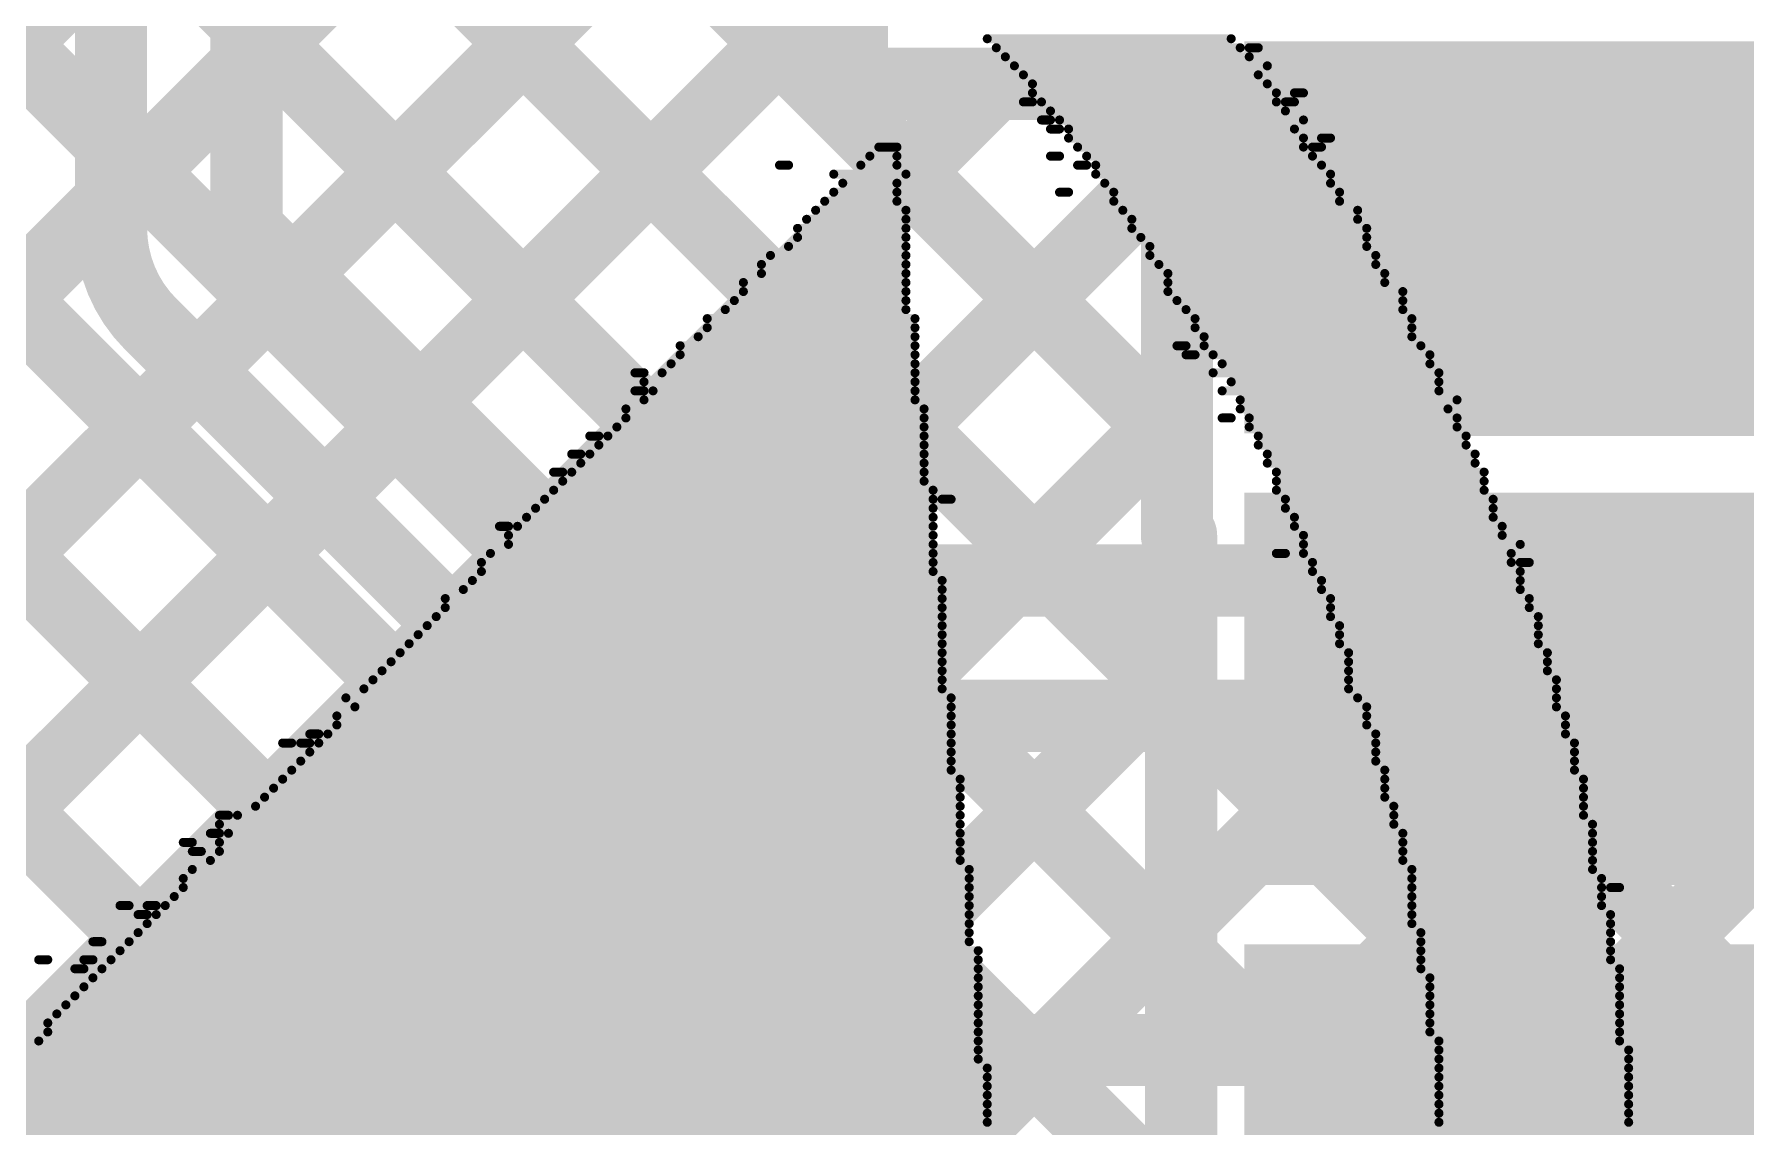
# Model space of a CAD drawing. Header units: millimetres. Extents: x -0.64 to 2.98, y -0.65 to 2.86.
# Drawn here: x 1.3805 to 1.57, y 2.0145 to 2.1355 of the extents above; entities that cross this region are included whole.
import ezdxf

# ---------------------------------------------------------------- set-up
doc = ezdxf.new("R2010")
doc.units = ezdxf.units.MM
doc.header["$MEASUREMENT"] = 0
for name, color, linetype in [('BottomLayer', 5, 'Continuous'), ('BottomOverlay', 54, 'Continuous'), ('Mechanical2', 216, 'Continuous'), ('TopLayer', 1, 'Continuous'), ('TopPaste', 8, 'Continuous'), ('TopSolder', 216, 'Continuous')]:
    doc.layers.add(name, color=color, linetype=linetype)

# ---------------------------------------------------------------- blocks, each defined once
blk = doc.blocks.new('ESP32_WROVER_E_N8R8_292')
at = {"layer": 'TopLayer'}
for points in [[(0.31496, 0.01772), (0.37402, 0.01772), (0.37402, -0.01772), (0.31496, -0.01772)], [(0.31496, -0.03228), (0.37402, -0.03228), (0.37402, -0.06772), (0.31496, -0.06772)], [(0.31496, -0.08228), (0.37402, -0.08228), (0.37402, -0.11772), (0.31496, -0.11772)]]:
    blk.add_hatch(color=1, dxfattribs=at).paths.add_polyline_path(points)
at = {"layer": 'TopPaste'}
for points in [[(0.31496, 0.01772), (0.37402, 0.01772), (0.37402, -0.01772), (0.31496, -0.01772)], [(0.31496, -0.03228), (0.37402, -0.03228), (0.37402, -0.06772), (0.31496, -0.06772)], [(0.31496, -0.08228), (0.37402, -0.08228), (0.37402, -0.11772), (0.31496, -0.11772)]]:
    blk.add_hatch(color=8, dxfattribs=at).paths.add_polyline_path(points)
at = {"layer": 'TopSolder'}
for points in [[(0.31096, 0.02172), (0.37802, 0.02172), (0.37802, -0.02172), (0.31096, -0.02172)], [(0.31096, -0.02828), (0.37802, -0.02828), (0.37802, -0.07172), (0.31096, -0.07172)], [(0.31096, -0.07828), (0.37802, -0.07828), (0.37802, -0.12172), (0.31096, -0.12172)]]:
    blk.add_hatch(color=216, dxfattribs=at).paths.add_polyline_path(points)

msp = doc.modelspace()

# ---------------------------------------------------------------- hatches: boundary and pattern name
at = {"layer": 'TopLayer'}
msp.add_hatch(color=1, dxfattribs=at).paths.add_polyline_path([(1.518, 2.091), (1.644, 2.091), (1.644, 2.131), (1.518, 2.131)])

# ---------------------------------------------------------------- linework, layer by layer
at = {"layer": 'BottomLayer'}
for points, const_width in [([(1.389, 2.114), (1.389, 2.467)], 0.008), ([(1.404, 2.114), (1.404, 2.467)], 0.008), ([(1.04362, 2.384), (1.40462, 2.023)], 0.008), ([(1.0719, 2.384), (1.4329, 2.023)], 0.008), ([(1.10018, 2.384), (1.46118, 2.023)], 0.008), ([(1.21596, 2.29651), (1.389, 2.12347)], 0.008), ([(1.558, 2.158), (1.69251, 2.02349)], 0.012), ([(1.28788, 2.04423), (1.389, 2.14535)], 0.008), ([(1.30202, 2.03009), (1.389, 2.11707)], 0.008), ([(1.404, 2.114), (1.443, 2.075)], 0.008), ([(1.3934, 2.10339), (1.43239, 2.0644)], 0.008), ([(1.32322, 2.023), (1.3985, 2.09828)], 0.008), ([(1.3515, 2.023), (1.41264, 2.08414)], 0.008), ([(1.443, 2.075), (1.5797, 2.075)], 0.008), ([(1.37979, 2.023), (1.42679, 2.07)], 0.008), ([(1.40807, 2.023), (1.44507, 2.06)], 0.008), ([(1.43636, 2.023), (1.47335, 2.06)], 0.008), ([(1.443, 2.06), (1.57348, 2.06)], 0.008), ([(1.45247, 2.06), (1.48947, 2.023)], 0.008), ([(1.46464, 2.023), (1.50164, 2.06)], 0.008), ([(1.48075, 2.06), (1.51775, 2.023)], 0.008), ([(1.49292, 2.023), (1.52992, 2.06)], 0.008), ([(1.50904, 2.06), (1.54604, 2.023)], 0.008), ([(1.52121, 2.023), (1.55821, 2.06)], 0.008), ([(1.53732, 2.06), (1.57432, 2.023)], 0.008), ([(1.56561, 2.06), (1.60182, 2.02378)], 0.008), ([(1.57348, 2.06), (1.61119, 2.02229)], 0.008), ([(1.54949, 2.023), (1.57999, 2.05349)], 0.008), ([(1.30911, 2.023), (1.59697, 2.023)], 0.008)]:
    msp.add_lwpolyline(points, dxfattribs=dict(at, const_width=const_width))
at = {"layer": 'BottomLayer', "const_width": 0.004}
for points in [[(1.387, 2.12347, 1), (1.391, 2.12347, 1)], [(1.387, 2.11707, 1), (1.391, 2.11707, 1)], [(1.387, 2.114, 1), (1.391, 2.114, 1)], [(1.387, 2.114, 1), (1.391, 2.114, 1)], [(1.387, 2.114, 1), (1.391, 2.114, 1)], [(1.402, 2.114, 1), (1.406, 2.114, 1)], [(1.402, 2.114, 1), (1.406, 2.114, 1)], [(1.39139, 2.1034, 1), (1.39539, 2.1034, 1)], [(1.39139, 2.10339, 1), (1.39539, 2.10339, 1)], [(1.3914, 2.10339, 1), (1.3954, 2.10339, 1)], [(1.3965, 2.09828, 1), (1.4005, 2.09828, 1)], [(1.41064, 2.08414, 1), (1.41464, 2.08414, 1)], [(1.441, 2.075, 1), (1.445, 2.075, 1)], [(1.441, 2.075, 1), (1.445, 2.075, 1)], [(1.42479, 2.07, 1), (1.42879, 2.07, 1)], [(1.43039, 2.0644, 1), (1.43439, 2.0644, 1)], [(1.43039, 2.06439, 1), (1.43439, 2.06439, 1)], [(1.4304, 2.06439, 1), (1.4344, 2.06439, 1)], [(1.441, 2.06, 1), (1.445, 2.06, 1)], [(1.441, 2.06, 1), (1.445, 2.06, 1)], [(1.441, 2.06, 1), (1.445, 2.06, 1)], [(1.44307, 2.06, 1), (1.44707, 2.06, 1)], [(1.45047, 2.06, 1), (1.45447, 2.06, 1)], [(1.47135, 2.06, 1), (1.47535, 2.06, 1)], [(1.47875, 2.06, 1), (1.48275, 2.06, 1)], [(1.49964, 2.06, 1), (1.50364, 2.06, 1)], [(1.50704, 2.06, 1), (1.51104, 2.06, 1)], [(1.52792, 2.06, 1), (1.53192, 2.06, 1)], [(1.53532, 2.06, 1), (1.53932, 2.06, 1)], [(1.55621, 2.06, 1), (1.56021, 2.06, 1)], [(1.56361, 2.06, 1), (1.56761, 2.06, 1)], [(1.57148, 2.06, 1), (1.57548, 2.06, 1)], [(1.57148, 2.06, 1), (1.57548, 2.06, 1)], [(1.37779, 2.023, 1), (1.38179, 2.023, 1)], [(1.40262, 2.023, 1), (1.40662, 2.023, 1)], [(1.40607, 2.023, 1), (1.41007, 2.023, 1)], [(1.4309, 2.023, 1), (1.4349, 2.023, 1)], [(1.43436, 2.023, 1), (1.43836, 2.023, 1)], [(1.45918, 2.023, 1), (1.46318, 2.023, 1)], [(1.46264, 2.023, 1), (1.46664, 2.023, 1)], [(1.48747, 2.023, 1), (1.49147, 2.023, 1)], [(1.49092, 2.023, 1), (1.49492, 2.023, 1)], [(1.51575, 2.023, 1), (1.51975, 2.023, 1)], [(1.51921, 2.023, 1), (1.52321, 2.023, 1)], [(1.54404, 2.023, 1), (1.54804, 2.023, 1)], [(1.54749, 2.023, 1), (1.55149, 2.023, 1)]]:
    msp.add_lwpolyline(points, format="xyb", close=True, dxfattribs=at)
at = {"layer": 'BottomLayer', "const_width": 0.008}
for points in [[(1.39339, 2.10339, -0.198912), (1.389, 2.114)], [(1.39339, 2.1034, -0.198764), (1.389, 2.114)], [(1.443, 2.06, -0.198912), (1.43239, 2.06439)], [(1.443, 2.06, -0.198764), (1.4324, 2.06439)]]:
    msp.add_lwpolyline(points, format="xyb", dxfattribs=at)
at = {"layer": 'BottomOverlay', "const_width": 0.001}
for points in [[(1.486, 2.135), (1.513, 2.135)], [(1.487, 2.134), (1.514, 2.134)], [(1.488, 2.133), (1.515, 2.133)], [(1.515, 2.134), (1.516, 2.134)], [(1.489, 2.132), (1.517, 2.132)], [(1.49, 2.131), (1.516, 2.131)], [(1.491, 2.13), (1.517, 2.13)], [(1.49, 2.128), (1.491, 2.128)], [(1.491, 2.129), (1.518, 2.129)], [(1.492, 2.128), (1.518, 2.128)], [(1.519, 2.128), (1.52, 2.128)], [(1.52, 2.129), (1.521, 2.129)], [(1.492, 2.126), (1.493, 2.126)], [(1.493, 2.127), (1.519, 2.127)], [(1.494, 2.126), (1.521, 2.126)], [(1.493, 2.125), (1.494, 2.125)], [(1.495, 2.125), (1.52, 2.125)], [(1.495, 2.124), (1.521, 2.124)], [(1.523, 2.124), (1.524, 2.124)], [(1.473, 2.122), (1.476, 2.122)], [(1.474, 2.123), (1.476, 2.123)], [(1.493, 2.122), (1.494, 2.122)], [(1.496, 2.123), (1.521, 2.123)], [(1.497, 2.122), (1.522, 2.122)], [(1.522, 2.123), (1.523, 2.123)], [(1.463, 2.121), (1.464, 2.121)], [(1.469, 2.12), (1.477, 2.12)], [(1.472, 2.121), (1.476, 2.121)], [(1.496, 2.121), (1.497, 2.121)], [(1.498, 2.121), (1.523, 2.121)], [(1.498, 2.12), (1.524, 2.12)], [(1.469, 2.118), (1.476, 2.118)], [(1.47, 2.119), (1.476, 2.119)], [(1.494, 2.118), (1.495, 2.118)], [(1.499, 2.119), (1.524, 2.119)], [(1.5, 2.118), (1.525, 2.118)], [(1.467, 2.116), (1.477, 2.116)], [(1.468, 2.117), (1.476, 2.117)], [(1.5, 2.117), (1.525, 2.117)], [(1.501, 2.116), (1.527, 2.116)], [(1.465, 2.114), (1.477, 2.114)], [(1.466, 2.115), (1.477, 2.115)], [(1.502, 2.115), (1.527, 2.115)], [(1.502, 2.114), (1.528, 2.114)], [(1.465, 2.113), (1.477, 2.113)], [(1.503, 2.113), (1.528, 2.113)], [(1.462, 2.111), (1.477, 2.111)], [(1.464, 2.112), (1.477, 2.112)], [(1.504, 2.112), (1.528, 2.112)], [(1.504, 2.111), (1.529, 2.111)], [(1.461, 2.11), (1.477, 2.11)], [(1.461, 2.109), (1.477, 2.109)], [(1.505, 2.11), (1.529, 2.11)], [(1.506, 2.109), (1.53, 2.109)], [(1.459, 2.108), (1.477, 2.108)], [(1.459, 2.107), (1.477, 2.107)], [(1.506, 2.108), (1.53, 2.108)], [(1.506, 2.107), (1.532, 2.107)], [(1.457, 2.105), (1.477, 2.105)], [(1.458, 2.106), (1.477, 2.106)], [(1.507, 2.106), (1.532, 2.106)], [(1.508, 2.105), (1.532, 2.105)], [(1.455, 2.104), (1.478, 2.104)], [(1.455, 2.103), (1.478, 2.103)], [(1.509, 2.104), (1.533, 2.104)], [(1.509, 2.103), (1.533, 2.103)], [(1.452, 2.101), (1.478, 2.101)], [(1.454, 2.102), (1.478, 2.102)], [(1.507, 2.101), (1.508, 2.101)], [(1.51, 2.102), (1.533, 2.102)], [(1.51, 2.101), (1.534, 2.101)], [(1.451, 2.099), (1.478, 2.099)], [(1.452, 2.1), (1.478, 2.1)], [(1.508, 2.1), (1.509, 2.1)], [(1.511, 2.1), (1.535, 2.1)], [(1.512, 2.099), (1.535, 2.099)], [(1.447, 2.098), (1.448, 2.098)], [(1.448, 2.097), (1.478, 2.097)], [(1.45, 2.098), (1.478, 2.098)], [(1.511, 2.098), (1.536, 2.098)], [(1.513, 2.097), (1.536, 2.097)], [(1.447, 2.096), (1.448, 2.096)], [(1.448, 2.095), (1.478, 2.095)], [(1.449, 2.096), (1.478, 2.096)], [(1.512, 2.096), (1.536, 2.096)], [(1.514, 2.095), (1.538, 2.095)], [(1.446, 2.094), (1.479, 2.094)], [(1.514, 2.094), (1.537, 2.094)], [(1.445, 2.092), (1.479, 2.092)], [(1.446, 2.093), (1.479, 2.093)], [(1.512, 2.093), (1.513, 2.093)], [(1.515, 2.093), (1.538, 2.093)], [(1.515, 2.092), (1.538, 2.092)], [(1.442, 2.091), (1.443, 2.091)], [(1.443, 2.09), (1.479, 2.09)], [(1.444, 2.091), (1.479, 2.091)], [(1.516, 2.091), (1.539, 2.091)], [(1.516, 2.09), (1.539, 2.09)], [(1.44, 2.089), (1.441, 2.089)], [(1.441, 2.088), (1.479, 2.088)], [(1.442, 2.089), (1.479, 2.089)], [(1.517, 2.089), (1.54, 2.089)], [(1.517, 2.088), (1.54, 2.088)], [(1.438, 2.087), (1.439, 2.087)], [(1.439, 2.086), (1.479, 2.086)], [(1.44, 2.087), (1.479, 2.087)], [(1.518, 2.087), (1.541, 2.087)], [(1.518, 2.086), (1.541, 2.086)], [(1.437, 2.084), (1.48, 2.084)], [(1.438, 2.085), (1.48, 2.085)], [(1.481, 2.084), (1.482, 2.084)], [(1.518, 2.085), (1.541, 2.085)], [(1.519, 2.084), (1.542, 2.084)], [(1.435, 2.082), (1.48, 2.082)], [(1.436, 2.083), (1.48, 2.083)], [(1.519, 2.083), (1.542, 2.083)], [(1.52, 2.082), (1.542, 2.082)], [(1.432, 2.081), (1.433, 2.081)], [(1.433, 2.08), (1.48, 2.08)], [(1.434, 2.081), (1.48, 2.081)], [(1.52, 2.081), (1.543, 2.081)], [(1.521, 2.08), (1.543, 2.08)], [(1.431, 2.078), (1.48, 2.078)], [(1.433, 2.079), (1.48, 2.079)], [(1.518, 2.078), (1.519, 2.078)], [(1.521, 2.079), (1.545, 2.079)], [(1.521, 2.078), (1.544, 2.078)], [(1.43, 2.077), (1.48, 2.077)], [(1.522, 2.077), (1.544, 2.077)], [(1.545, 2.077), (1.546, 2.077)], [(1.429, 2.075), (1.481, 2.075)], [(1.43, 2.076), (1.48, 2.076)], [(1.522, 2.076), (1.545, 2.076)], [(1.523, 2.075), (1.545, 2.075)], [(1.426, 2.073), (1.481, 2.073)], [(1.428, 2.074), (1.481, 2.074)], [(1.523, 2.074), (1.545, 2.074)], [(1.524, 2.073), (1.546, 2.073)], [(1.425, 2.071), (1.481, 2.071)], [(1.426, 2.072), (1.481, 2.072)], [(1.524, 2.072), (1.546, 2.072)], [(1.524, 2.071), (1.547, 2.071)], [(1.423, 2.069), (1.481, 2.069)], [(1.424, 2.07), (1.481, 2.07)], [(1.525, 2.07), (1.547, 2.07)], [(1.525, 2.069), (1.547, 2.069)], [(1.421, 2.067), (1.481, 2.067)], [(1.422, 2.068), (1.481, 2.068)], [(1.525, 2.068), (1.547, 2.068)], [(1.526, 2.067), (1.548, 2.067)], [(1.419, 2.065), (1.481, 2.065)], [(1.42, 2.066), (1.481, 2.066)], [(1.526, 2.066), (1.548, 2.066)], [(1.526, 2.065), (1.548, 2.065)], [(1.417, 2.063), (1.481, 2.063)], [(1.418, 2.064), (1.481, 2.064)], [(1.526, 2.064), (1.549, 2.064)], [(1.526, 2.063), (1.549, 2.063)], [(1.415, 2.062), (1.482, 2.062)], [(1.416, 2.061), (1.482, 2.061)], [(1.527, 2.062), (1.549, 2.062)], [(1.528, 2.061), (1.549, 2.061)], [(1.414, 2.06), (1.482, 2.06)], [(1.414, 2.059), (1.482, 2.059)], [(1.528, 2.06), (1.55, 2.06)], [(1.528, 2.059), (1.55, 2.059)], [(1.411, 2.058), (1.412, 2.058)], [(1.413, 2.058), (1.482, 2.058)], [(1.529, 2.058), (1.55, 2.058)], [(1.408, 2.057), (1.409, 2.057)], [(1.41, 2.057), (1.411, 2.057)], [(1.411, 2.056), (1.482, 2.056)], [(1.412, 2.057), (1.482, 2.057)], [(1.529, 2.057), (1.551, 2.057)], [(1.529, 2.056), (1.551, 2.056)], [(1.409, 2.054), (1.482, 2.054)], [(1.41, 2.055), (1.482, 2.055)], [(1.529, 2.055), (1.551, 2.055)], [(1.53, 2.054), (1.551, 2.054)], [(1.407, 2.052), (1.483, 2.052)], [(1.408, 2.053), (1.483, 2.053)], [(1.53, 2.053), (1.552, 2.053)], [(1.53, 2.052), (1.552, 2.052)], [(1.405, 2.05), (1.483, 2.05)], [(1.406, 2.051), (1.483, 2.051)], [(1.53, 2.051), (1.552, 2.051)], [(1.531, 2.05), (1.552, 2.05)], [(1.401, 2.049), (1.402, 2.049)], [(1.401, 2.048), (1.483, 2.048)], [(1.403, 2.049), (1.483, 2.049)], [(1.531, 2.049), (1.552, 2.049)], [(1.531, 2.048), (1.553, 2.048)], [(1.397, 2.046), (1.398, 2.046)], [(1.4, 2.047), (1.401, 2.047)], [(1.401, 2.046), (1.483, 2.046)], [(1.402, 2.047), (1.483, 2.047)], [(1.532, 2.047), (1.553, 2.047)], [(1.532, 2.046), (1.553, 2.046)], [(1.398, 2.045), (1.399, 2.045)], [(1.4, 2.044), (1.483, 2.044)], [(1.401, 2.045), (1.483, 2.045)], [(1.532, 2.045), (1.553, 2.045)], [(1.532, 2.044), (1.553, 2.044)], [(1.397, 2.042), (1.484, 2.042)], [(1.398, 2.043), (1.484, 2.043)], [(1.533, 2.043), (1.553, 2.043)], [(1.533, 2.042), (1.554, 2.042)], [(1.397, 2.041), (1.484, 2.041)], [(1.533, 2.041), (1.554, 2.041)], [(1.555, 2.041), (1.556, 2.041)], [(1.39, 2.039), (1.391, 2.039)], [(1.393, 2.039), (1.394, 2.039)], [(1.395, 2.039), (1.484, 2.039)], [(1.396, 2.04), (1.484, 2.04)], [(1.533, 2.04), (1.554, 2.04)], [(1.533, 2.039), (1.554, 2.039)], [(1.392, 2.038), (1.393, 2.038)], [(1.393, 2.037), (1.484, 2.037)], [(1.394, 2.038), (1.484, 2.038)], [(1.533, 2.038), (1.555, 2.038)], [(1.533, 2.037), (1.555, 2.037)], [(1.387, 2.035), (1.388, 2.035)], [(1.391, 2.035), (1.484, 2.035)], [(1.392, 2.036), (1.484, 2.036)], [(1.534, 2.036), (1.555, 2.036)], [(1.534, 2.035), (1.555, 2.035)], [(1.381, 2.033), (1.382, 2.033)], [(1.386, 2.033), (1.387, 2.033)], [(1.389, 2.033), (1.485, 2.033)], [(1.39, 2.034), (1.485, 2.034)], [(1.534, 2.034), (1.555, 2.034)], [(1.534, 2.033), (1.555, 2.033)], [(1.385, 2.032), (1.386, 2.032)], [(1.387, 2.031), (1.485, 2.031)], [(1.388, 2.032), (1.485, 2.032)], [(1.534, 2.032), (1.556, 2.032)], [(1.535, 2.031), (1.556, 2.031)], [(1.385, 2.029), (1.485, 2.029)], [(1.386, 2.03), (1.485, 2.03)], [(1.535, 2.03), (1.556, 2.03)], [(1.535, 2.029), (1.556, 2.029)], [(1.383, 2.027), (1.485, 2.027)], [(1.384, 2.028), (1.485, 2.028)], [(1.535, 2.028), (1.556, 2.028)], [(1.535, 2.027), (1.556, 2.027)], [(1.382, 2.026), (1.485, 2.026)], [(1.382, 2.025), (1.485, 2.025)], [(1.535, 2.026), (1.556, 2.026)], [(1.535, 2.025), (1.556, 2.025)], [(1.273, 2.023), (1.485, 2.023)], [(1.381, 2.024), (1.485, 2.024)], [(1.536, 2.024), (1.556, 2.024)], [(1.536, 2.023), (1.557, 2.023)], [(1.275, 2.022), (1.485, 2.022)], [(1.536, 2.022), (1.557, 2.022)], [(1.276, 2.021), (1.486, 2.021)], [(1.277, 2.02), (1.486, 2.02)], [(1.536, 2.021), (1.557, 2.021)], [(1.536, 2.02), (1.557, 2.02)], [(1.278, 2.019), (1.486, 2.019)], [(1.278, 2.018), (1.486, 2.018)], [(1.536, 2.019), (1.557, 2.019)], [(1.536, 2.018), (1.557, 2.018)], [(1.279, 2.017), (1.486, 2.017)], [(1.281, 2.016), (1.486, 2.016)], [(1.536, 2.017), (1.557, 2.017)], [(1.536, 2.016), (1.557, 2.016)], [(1.282, 2.015), (1.486, 2.015)], [(1.282, 2.014), (1.486, 2.014)], [(1.536, 2.015), (1.557, 2.015)], [(1.537, 2.014), (1.557, 2.014)]]:
    msp.add_lwpolyline(points, dxfattribs=at)
at = {"layer": 'BottomOverlay', "const_width": 0.0005}
for points in [[(1.48575, 2.135, 1), (1.48625, 2.135, 1)], [(1.51275, 2.135, 1), (1.51325, 2.135, 1)], [(1.48675, 2.134, 1), (1.48725, 2.134, 1)], [(1.48775, 2.133, 1), (1.48825, 2.133, 1)], [(1.51375, 2.134, 1), (1.51425, 2.134, 1)], [(1.51475, 2.134, 1), (1.51525, 2.134, 1)], [(1.51475, 2.133, 1), (1.51525, 2.133, 1)], [(1.51575, 2.134, 1), (1.51625, 2.134, 1)], [(1.48875, 2.132, 1), (1.48925, 2.132, 1)], [(1.48975, 2.131, 1), (1.49025, 2.131, 1)], [(1.51575, 2.131, 1), (1.51625, 2.131, 1)], [(1.51675, 2.132, 1), (1.51725, 2.132, 1)], [(1.49075, 2.13, 1), (1.49125, 2.13, 1)], [(1.51675, 2.13, 1), (1.51725, 2.13, 1)], [(1.48975, 2.128, 1), (1.49025, 2.128, 1)], [(1.49075, 2.129, 1), (1.49125, 2.129, 1)], [(1.49075, 2.128, 1), (1.49125, 2.128, 1)], [(1.49175, 2.128, 1), (1.49225, 2.128, 1)], [(1.51775, 2.129, 1), (1.51825, 2.129, 1)], [(1.51775, 2.128, 1), (1.51825, 2.128, 1)], [(1.51875, 2.128, 1), (1.51925, 2.128, 1)], [(1.51975, 2.129, 1), (1.52025, 2.129, 1)], [(1.51975, 2.128, 1), (1.52025, 2.128, 1)], [(1.52075, 2.129, 1), (1.52125, 2.129, 1)], [(1.49175, 2.126, 1), (1.49225, 2.126, 1)], [(1.49275, 2.127, 1), (1.49325, 2.127, 1)], [(1.49275, 2.126, 1), (1.49325, 2.126, 1)], [(1.49375, 2.126, 1), (1.49425, 2.126, 1)], [(1.51875, 2.127, 1), (1.51925, 2.127, 1)], [(1.52075, 2.126, 1), (1.52125, 2.126, 1)], [(1.49275, 2.125, 1), (1.49325, 2.125, 1)], [(1.49375, 2.125, 1), (1.49425, 2.125, 1)], [(1.49475, 2.125, 1), (1.49525, 2.125, 1)], [(1.49475, 2.124, 1), (1.49525, 2.124, 1)], [(1.51975, 2.125, 1), (1.52025, 2.125, 1)], [(1.52075, 2.124, 1), (1.52125, 2.124, 1)], [(1.52275, 2.124, 1), (1.52325, 2.124, 1)], [(1.52375, 2.124, 1), (1.52425, 2.124, 1)], [(1.47275, 2.122, 1), (1.47325, 2.122, 1)], [(1.47375, 2.123, 1), (1.47425, 2.123, 1)], [(1.47575, 2.123, 1), (1.47625, 2.123, 1)], [(1.47575, 2.122, 1), (1.47625, 2.122, 1)], [(1.49275, 2.122, 1), (1.49325, 2.122, 1)], [(1.49375, 2.122, 1), (1.49425, 2.122, 1)], [(1.49575, 2.123, 1), (1.49625, 2.123, 1)], [(1.49675, 2.122, 1), (1.49725, 2.122, 1)], [(1.52075, 2.123, 1), (1.52125, 2.123, 1)], [(1.52175, 2.123, 1), (1.52225, 2.123, 1)], [(1.52175, 2.122, 1), (1.52225, 2.122, 1)], [(1.52275, 2.123, 1), (1.52325, 2.123, 1)], [(1.46275, 2.121, 1), (1.46325, 2.121, 1)], [(1.46375, 2.121, 1), (1.46425, 2.121, 1)], [(1.46875, 2.12, 1), (1.46925, 2.12, 1)], [(1.47175, 2.121, 1), (1.47225, 2.121, 1)], [(1.47575, 2.121, 1), (1.47625, 2.121, 1)], [(1.47675, 2.12, 1), (1.47725, 2.12, 1)], [(1.49575, 2.121, 1), (1.49625, 2.121, 1)], [(1.49675, 2.121, 1), (1.49725, 2.121, 1)], [(1.49775, 2.121, 1), (1.49825, 2.121, 1)], [(1.49775, 2.12, 1), (1.49825, 2.12, 1)], [(1.52275, 2.121, 1), (1.52325, 2.121, 1)], [(1.52375, 2.12, 1), (1.52425, 2.12, 1)], [(1.46875, 2.118, 1), (1.46925, 2.118, 1)], [(1.46975, 2.119, 1), (1.47025, 2.119, 1)], [(1.47575, 2.119, 1), (1.47625, 2.119, 1)], [(1.47575, 2.118, 1), (1.47625, 2.118, 1)], [(1.49375, 2.118, 1), (1.49425, 2.118, 1)], [(1.49475, 2.118, 1), (1.49525, 2.118, 1)], [(1.49875, 2.119, 1), (1.49925, 2.119, 1)], [(1.49975, 2.118, 1), (1.50025, 2.118, 1)], [(1.52375, 2.119, 1), (1.52425, 2.119, 1)], [(1.52475, 2.118, 1), (1.52525, 2.118, 1)], [(1.46675, 2.116, 1), (1.46725, 2.116, 1)], [(1.46775, 2.117, 1), (1.46825, 2.117, 1)], [(1.47575, 2.117, 1), (1.47625, 2.117, 1)], [(1.47675, 2.116, 1), (1.47725, 2.116, 1)], [(1.49975, 2.117, 1), (1.50025, 2.117, 1)], [(1.50075, 2.116, 1), (1.50125, 2.116, 1)], [(1.52475, 2.117, 1), (1.52525, 2.117, 1)], [(1.52675, 2.116, 1), (1.52725, 2.116, 1)], [(1.46475, 2.114, 1), (1.46525, 2.114, 1)], [(1.46575, 2.115, 1), (1.46625, 2.115, 1)], [(1.47675, 2.115, 1), (1.47725, 2.115, 1)], [(1.47675, 2.114, 1), (1.47725, 2.114, 1)], [(1.50175, 2.115, 1), (1.50225, 2.115, 1)], [(1.50175, 2.114, 1), (1.50225, 2.114, 1)], [(1.52675, 2.115, 1), (1.52725, 2.115, 1)], [(1.52775, 2.114, 1), (1.52825, 2.114, 1)], [(1.46475, 2.113, 1), (1.46525, 2.113, 1)], [(1.47675, 2.113, 1), (1.47725, 2.113, 1)], [(1.50275, 2.113, 1), (1.50325, 2.113, 1)], [(1.52775, 2.113, 1), (1.52825, 2.113, 1)], [(1.46175, 2.111, 1), (1.46225, 2.111, 1)], [(1.46375, 2.112, 1), (1.46425, 2.112, 1)], [(1.47675, 2.112, 1), (1.47725, 2.112, 1)], [(1.47675, 2.111, 1), (1.47725, 2.111, 1)], [(1.50375, 2.112, 1), (1.50425, 2.112, 1)], [(1.50375, 2.111, 1), (1.50425, 2.111, 1)], [(1.52775, 2.112, 1), (1.52825, 2.112, 1)], [(1.52875, 2.111, 1), (1.52925, 2.111, 1)], [(1.46075, 2.11, 1), (1.46125, 2.11, 1)], [(1.46075, 2.109, 1), (1.46125, 2.109, 1)], [(1.47675, 2.11, 1), (1.47725, 2.11, 1)], [(1.47675, 2.109, 1), (1.47725, 2.109, 1)], [(1.50475, 2.11, 1), (1.50525, 2.11, 1)], [(1.50575, 2.109, 1), (1.50625, 2.109, 1)], [(1.52875, 2.11, 1), (1.52925, 2.11, 1)], [(1.52975, 2.109, 1), (1.53025, 2.109, 1)], [(1.45875, 2.108, 1), (1.45925, 2.108, 1)], [(1.45875, 2.107, 1), (1.45925, 2.107, 1)], [(1.47675, 2.108, 1), (1.47725, 2.108, 1)], [(1.47675, 2.107, 1), (1.47725, 2.107, 1)], [(1.50575, 2.108, 1), (1.50625, 2.108, 1)], [(1.50575, 2.107, 1), (1.50625, 2.107, 1)], [(1.52975, 2.108, 1), (1.53025, 2.108, 1)], [(1.53175, 2.107, 1), (1.53225, 2.107, 1)], [(1.45675, 2.105, 1), (1.45725, 2.105, 1)], [(1.45775, 2.106, 1), (1.45825, 2.106, 1)], [(1.47675, 2.106, 1), (1.47725, 2.106, 1)], [(1.47675, 2.105, 1), (1.47725, 2.105, 1)], [(1.50675, 2.106, 1), (1.50725, 2.106, 1)], [(1.50775, 2.105, 1), (1.50825, 2.105, 1)], [(1.53175, 2.106, 1), (1.53225, 2.106, 1)], [(1.53175, 2.105, 1), (1.53225, 2.105, 1)], [(1.45475, 2.104, 1), (1.45525, 2.104, 1)], [(1.45475, 2.103, 1), (1.45525, 2.103, 1)], [(1.47775, 2.104, 1), (1.47825, 2.104, 1)], [(1.47775, 2.103, 1), (1.47825, 2.103, 1)], [(1.50875, 2.104, 1), (1.50925, 2.104, 1)], [(1.50875, 2.103, 1), (1.50925, 2.103, 1)], [(1.53275, 2.104, 1), (1.53325, 2.104, 1)], [(1.53275, 2.103, 1), (1.53325, 2.103, 1)], [(1.45175, 2.101, 1), (1.45225, 2.101, 1)], [(1.45375, 2.102, 1), (1.45425, 2.102, 1)], [(1.47775, 2.102, 1), (1.47825, 2.102, 1)], [(1.47775, 2.101, 1), (1.47825, 2.101, 1)], [(1.50675, 2.101, 1), (1.50725, 2.101, 1)], [(1.50775, 2.101, 1), (1.50825, 2.101, 1)], [(1.50975, 2.102, 1), (1.51025, 2.102, 1)], [(1.50975, 2.101, 1), (1.51025, 2.101, 1)], [(1.53275, 2.102, 1), (1.53325, 2.102, 1)], [(1.53375, 2.101, 1), (1.53425, 2.101, 1)], [(1.45075, 2.099, 1), (1.45125, 2.099, 1)], [(1.45175, 2.1, 1), (1.45225, 2.1, 1)], [(1.47775, 2.1, 1), (1.47825, 2.1, 1)], [(1.47775, 2.099, 1), (1.47825, 2.099, 1)], [(1.50775, 2.1, 1), (1.50825, 2.1, 1)], [(1.50875, 2.1, 1), (1.50925, 2.1, 1)], [(1.51075, 2.1, 1), (1.51125, 2.1, 1)], [(1.51175, 2.099, 1), (1.51225, 2.099, 1)], [(1.53475, 2.1, 1), (1.53525, 2.1, 1)], [(1.53475, 2.099, 1), (1.53525, 2.099, 1)], [(1.44675, 2.098, 1), (1.44725, 2.098, 1)], [(1.44775, 2.098, 1), (1.44825, 2.098, 1)], [(1.44775, 2.097, 1), (1.44825, 2.097, 1)], [(1.44975, 2.098, 1), (1.45025, 2.098, 1)], [(1.47775, 2.098, 1), (1.47825, 2.098, 1)], [(1.47775, 2.097, 1), (1.47825, 2.097, 1)], [(1.51075, 2.098, 1), (1.51125, 2.098, 1)], [(1.51275, 2.097, 1), (1.51325, 2.097, 1)], [(1.53575, 2.098, 1), (1.53625, 2.098, 1)], [(1.53575, 2.097, 1), (1.53625, 2.097, 1)], [(1.44675, 2.096, 1), (1.44725, 2.096, 1)], [(1.44775, 2.096, 1), (1.44825, 2.096, 1)], [(1.44775, 2.095, 1), (1.44825, 2.095, 1)], [(1.44875, 2.096, 1), (1.44925, 2.096, 1)], [(1.47775, 2.096, 1), (1.47825, 2.096, 1)], [(1.47775, 2.095, 1), (1.47825, 2.095, 1)], [(1.51175, 2.096, 1), (1.51225, 2.096, 1)], [(1.51375, 2.095, 1), (1.51425, 2.095, 1)], [(1.53575, 2.096, 1), (1.53625, 2.096, 1)], [(1.53775, 2.095, 1), (1.53825, 2.095, 1)], [(1.44575, 2.094, 1), (1.44625, 2.094, 1)], [(1.47875, 2.094, 1), (1.47925, 2.094, 1)], [(1.51375, 2.094, 1), (1.51425, 2.094, 1)], [(1.53675, 2.094, 1), (1.53725, 2.094, 1)], [(1.44475, 2.092, 1), (1.44525, 2.092, 1)], [(1.44575, 2.093, 1), (1.44625, 2.093, 1)], [(1.47875, 2.093, 1), (1.47925, 2.093, 1)], [(1.47875, 2.092, 1), (1.47925, 2.092, 1)], [(1.51175, 2.093, 1), (1.51225, 2.093, 1)], [(1.51275, 2.093, 1), (1.51325, 2.093, 1)], [(1.51475, 2.093, 1), (1.51525, 2.093, 1)], [(1.51475, 2.092, 1), (1.51525, 2.092, 1)], [(1.53775, 2.093, 1), (1.53825, 2.093, 1)], [(1.53775, 2.092, 1), (1.53825, 2.092, 1)], [(1.44175, 2.091, 1), (1.44225, 2.091, 1)], [(1.44275, 2.091, 1), (1.44325, 2.091, 1)], [(1.44275, 2.09, 1), (1.44325, 2.09, 1)], [(1.44375, 2.091, 1), (1.44425, 2.091, 1)], [(1.47875, 2.091, 1), (1.47925, 2.091, 1)], [(1.47875, 2.09, 1), (1.47925, 2.09, 1)], [(1.51575, 2.091, 1), (1.51625, 2.091, 1)], [(1.51575, 2.09, 1), (1.51625, 2.09, 1)], [(1.53875, 2.091, 1), (1.53925, 2.091, 1)], [(1.53875, 2.09, 1), (1.53925, 2.09, 1)], [(1.43975, 2.089, 1), (1.44025, 2.089, 1)], [(1.44075, 2.089, 1), (1.44125, 2.089, 1)], [(1.44075, 2.088, 1), (1.44125, 2.088, 1)], [(1.44175, 2.089, 1), (1.44225, 2.089, 1)], [(1.47875, 2.089, 1), (1.47925, 2.089, 1)], [(1.47875, 2.088, 1), (1.47925, 2.088, 1)], [(1.51675, 2.089, 1), (1.51725, 2.089, 1)], [(1.51675, 2.088, 1), (1.51725, 2.088, 1)], [(1.53975, 2.089, 1), (1.54025, 2.089, 1)], [(1.53975, 2.088, 1), (1.54025, 2.088, 1)], [(1.43775, 2.087, 1), (1.43825, 2.087, 1)], [(1.43875, 2.087, 1), (1.43925, 2.087, 1)], [(1.43875, 2.086, 1), (1.43925, 2.086, 1)], [(1.43975, 2.087, 1), (1.44025, 2.087, 1)], [(1.47875, 2.087, 1), (1.47925, 2.087, 1)], [(1.47875, 2.086, 1), (1.47925, 2.086, 1)], [(1.51775, 2.087, 1), (1.51825, 2.087, 1)], [(1.51775, 2.086, 1), (1.51825, 2.086, 1)], [(1.54075, 2.087, 1), (1.54125, 2.087, 1)], [(1.54075, 2.086, 1), (1.54125, 2.086, 1)], [(1.43675, 2.084, 1), (1.43725, 2.084, 1)], [(1.43775, 2.085, 1), (1.43825, 2.085, 1)], [(1.47975, 2.085, 1), (1.48025, 2.085, 1)], [(1.47975, 2.084, 1), (1.48025, 2.084, 1)], [(1.48075, 2.084, 1), (1.48125, 2.084, 1)], [(1.48175, 2.084, 1), (1.48225, 2.084, 1)], [(1.51775, 2.085, 1), (1.51825, 2.085, 1)], [(1.51875, 2.084, 1), (1.51925, 2.084, 1)], [(1.54075, 2.085, 1), (1.54125, 2.085, 1)], [(1.54175, 2.084, 1), (1.54225, 2.084, 1)], [(1.43475, 2.082, 1), (1.43525, 2.082, 1)], [(1.43575, 2.083, 1), (1.43625, 2.083, 1)], [(1.47975, 2.083, 1), (1.48025, 2.083, 1)], [(1.47975, 2.082, 1), (1.48025, 2.082, 1)], [(1.51875, 2.083, 1), (1.51925, 2.083, 1)], [(1.51975, 2.082, 1), (1.52025, 2.082, 1)], [(1.54175, 2.083, 1), (1.54225, 2.083, 1)], [(1.54175, 2.082, 1), (1.54225, 2.082, 1)], [(1.43175, 2.081, 1), (1.43225, 2.081, 1)], [(1.43275, 2.081, 1), (1.43325, 2.081, 1)], [(1.43275, 2.08, 1), (1.43325, 2.08, 1)], [(1.43375, 2.081, 1), (1.43425, 2.081, 1)], [(1.47975, 2.081, 1), (1.48025, 2.081, 1)], [(1.47975, 2.08, 1), (1.48025, 2.08, 1)], [(1.51975, 2.081, 1), (1.52025, 2.081, 1)], [(1.52075, 2.08, 1), (1.52125, 2.08, 1)], [(1.54275, 2.081, 1), (1.54325, 2.081, 1)], [(1.54275, 2.08, 1), (1.54325, 2.08, 1)], [(1.43075, 2.078, 1), (1.43125, 2.078, 1)], [(1.43275, 2.079, 1), (1.43325, 2.079, 1)], [(1.47975, 2.079, 1), (1.48025, 2.079, 1)], [(1.47975, 2.078, 1), (1.48025, 2.078, 1)], [(1.51775, 2.078, 1), (1.51825, 2.078, 1)], [(1.51875, 2.078, 1), (1.51925, 2.078, 1)], [(1.52075, 2.079, 1), (1.52125, 2.079, 1)], [(1.52075, 2.078, 1), (1.52125, 2.078, 1)], [(1.54375, 2.078, 1), (1.54425, 2.078, 1)], [(1.54475, 2.079, 1), (1.54525, 2.079, 1)], [(1.42975, 2.077, 1), (1.43025, 2.077, 1)], [(1.47975, 2.077, 1), (1.48025, 2.077, 1)], [(1.52175, 2.077, 1), (1.52225, 2.077, 1)], [(1.54375, 2.077, 1), (1.54425, 2.077, 1)], [(1.54475, 2.077, 1), (1.54525, 2.077, 1)], [(1.54575, 2.077, 1), (1.54625, 2.077, 1)], [(1.42875, 2.075, 1), (1.42925, 2.075, 1)], [(1.42975, 2.076, 1), (1.43025, 2.076, 1)], [(1.47975, 2.076, 1), (1.48025, 2.076, 1)], [(1.48075, 2.075, 1), (1.48125, 2.075, 1)], [(1.52175, 2.076, 1), (1.52225, 2.076, 1)], [(1.52275, 2.075, 1), (1.52325, 2.075, 1)], [(1.54475, 2.076, 1), (1.54525, 2.076, 1)], [(1.54475, 2.075, 1), (1.54525, 2.075, 1)], [(1.42575, 2.073, 1), (1.42625, 2.073, 1)], [(1.42775, 2.074, 1), (1.42825, 2.074, 1)], [(1.48075, 2.074, 1), (1.48125, 2.074, 1)], [(1.48075, 2.073, 1), (1.48125, 2.073, 1)], [(1.52275, 2.074, 1), (1.52325, 2.074, 1)], [(1.52375, 2.073, 1), (1.52425, 2.073, 1)], [(1.54475, 2.074, 1), (1.54525, 2.074, 1)], [(1.54575, 2.073, 1), (1.54625, 2.073, 1)], [(1.42475, 2.071, 1), (1.42525, 2.071, 1)], [(1.42575, 2.072, 1), (1.42625, 2.072, 1)], [(1.48075, 2.072, 1), (1.48125, 2.072, 1)], [(1.48075, 2.071, 1), (1.48125, 2.071, 1)], [(1.52375, 2.072, 1), (1.52425, 2.072, 1)], [(1.52375, 2.071, 1), (1.52425, 2.071, 1)], [(1.54575, 2.072, 1), (1.54625, 2.072, 1)], [(1.54675, 2.071, 1), (1.54725, 2.071, 1)], [(1.42275, 2.069, 1), (1.42325, 2.069, 1)], [(1.42375, 2.07, 1), (1.42425, 2.07, 1)], [(1.48075, 2.07, 1), (1.48125, 2.07, 1)], [(1.48075, 2.069, 1), (1.48125, 2.069, 1)], [(1.52475, 2.07, 1), (1.52525, 2.07, 1)], [(1.52475, 2.069, 1), (1.52525, 2.069, 1)], [(1.54675, 2.07, 1), (1.54725, 2.07, 1)], [(1.54675, 2.069, 1), (1.54725, 2.069, 1)], [(1.42075, 2.067, 1), (1.42125, 2.067, 1)], [(1.42175, 2.068, 1), (1.42225, 2.068, 1)], [(1.48075, 2.068, 1), (1.48125, 2.068, 1)], [(1.48075, 2.067, 1), (1.48125, 2.067, 1)], [(1.52475, 2.068, 1), (1.52525, 2.068, 1)], [(1.52575, 2.067, 1), (1.52625, 2.067, 1)], [(1.54675, 2.068, 1), (1.54725, 2.068, 1)], [(1.54775, 2.067, 1), (1.54825, 2.067, 1)], [(1.41875, 2.065, 1), (1.41925, 2.065, 1)], [(1.41975, 2.066, 1), (1.42025, 2.066, 1)], [(1.48075, 2.066, 1), (1.48125, 2.066, 1)], [(1.48075, 2.065, 1), (1.48125, 2.065, 1)], [(1.52575, 2.066, 1), (1.52625, 2.066, 1)], [(1.52575, 2.065, 1), (1.52625, 2.065, 1)], [(1.54775, 2.066, 1), (1.54825, 2.066, 1)], [(1.54775, 2.065, 1), (1.54825, 2.065, 1)], [(1.41675, 2.063, 1), (1.41725, 2.063, 1)], [(1.41775, 2.064, 1), (1.41825, 2.064, 1)], [(1.48075, 2.064, 1), (1.48125, 2.064, 1)], [(1.48075, 2.063, 1), (1.48125, 2.063, 1)], [(1.52575, 2.064, 1), (1.52625, 2.064, 1)], [(1.52575, 2.063, 1), (1.52625, 2.063, 1)], [(1.54875, 2.064, 1), (1.54925, 2.064, 1)], [(1.54875, 2.063, 1), (1.54925, 2.063, 1)], [(1.41475, 2.062, 1), (1.41525, 2.062, 1)], [(1.41575, 2.061, 1), (1.41625, 2.061, 1)], [(1.48175, 2.062, 1), (1.48225, 2.062, 1)], [(1.48175, 2.061, 1), (1.48225, 2.061, 1)], [(1.52675, 2.062, 1), (1.52725, 2.062, 1)], [(1.52775, 2.061, 1), (1.52825, 2.061, 1)], [(1.54875, 2.062, 1), (1.54925, 2.062, 1)], [(1.54875, 2.061, 1), (1.54925, 2.061, 1)], [(1.41375, 2.06, 1), (1.41425, 2.06, 1)], [(1.41375, 2.059, 1), (1.41425, 2.059, 1)], [(1.48175, 2.06, 1), (1.48225, 2.06, 1)], [(1.48175, 2.059, 1), (1.48225, 2.059, 1)], [(1.52775, 2.06, 1), (1.52825, 2.06, 1)], [(1.52775, 2.059, 1), (1.52825, 2.059, 1)], [(1.54975, 2.06, 1), (1.55025, 2.06, 1)], [(1.54975, 2.059, 1), (1.55025, 2.059, 1)], [(1.41075, 2.058, 1), (1.41125, 2.058, 1)], [(1.41175, 2.058, 1), (1.41225, 2.058, 1)], [(1.41275, 2.058, 1), (1.41325, 2.058, 1)], [(1.48175, 2.058, 1), (1.48225, 2.058, 1)], [(1.52875, 2.058, 1), (1.52925, 2.058, 1)], [(1.54975, 2.058, 1), (1.55025, 2.058, 1)], [(1.40775, 2.057, 1), (1.40825, 2.057, 1)], [(1.40875, 2.057, 1), (1.40925, 2.057, 1)], [(1.40975, 2.057, 1), (1.41025, 2.057, 1)], [(1.41075, 2.057, 1), (1.41125, 2.057, 1)], [(1.41075, 2.056, 1), (1.41125, 2.056, 1)], [(1.41175, 2.057, 1), (1.41225, 2.057, 1)], [(1.48175, 2.057, 1), (1.48225, 2.057, 1)], [(1.48175, 2.056, 1), (1.48225, 2.056, 1)], [(1.52875, 2.057, 1), (1.52925, 2.057, 1)], [(1.52875, 2.056, 1), (1.52925, 2.056, 1)], [(1.55075, 2.057, 1), (1.55125, 2.057, 1)], [(1.55075, 2.056, 1), (1.55125, 2.056, 1)], [(1.40875, 2.054, 1), (1.40925, 2.054, 1)], [(1.40975, 2.055, 1), (1.41025, 2.055, 1)], [(1.48175, 2.055, 1), (1.48225, 2.055, 1)], [(1.48175, 2.054, 1), (1.48225, 2.054, 1)], [(1.52875, 2.055, 1), (1.52925, 2.055, 1)], [(1.52975, 2.054, 1), (1.53025, 2.054, 1)], [(1.55075, 2.055, 1), (1.55125, 2.055, 1)], [(1.55075, 2.054, 1), (1.55125, 2.054, 1)], [(1.40675, 2.052, 1), (1.40725, 2.052, 1)], [(1.40775, 2.053, 1), (1.40825, 2.053, 1)], [(1.48275, 2.053, 1), (1.48325, 2.053, 1)], [(1.48275, 2.052, 1), (1.48325, 2.052, 1)], [(1.52975, 2.053, 1), (1.53025, 2.053, 1)], [(1.52975, 2.052, 1), (1.53025, 2.052, 1)], [(1.55175, 2.053, 1), (1.55225, 2.053, 1)], [(1.55175, 2.052, 1), (1.55225, 2.052, 1)], [(1.40475, 2.05, 1), (1.40525, 2.05, 1)], [(1.40575, 2.051, 1), (1.40625, 2.051, 1)], [(1.48275, 2.051, 1), (1.48325, 2.051, 1)], [(1.48275, 2.05, 1), (1.48325, 2.05, 1)], [(1.52975, 2.051, 1), (1.53025, 2.051, 1)], [(1.53075, 2.05, 1), (1.53125, 2.05, 1)], [(1.55175, 2.051, 1), (1.55225, 2.051, 1)], [(1.55175, 2.05, 1), (1.55225, 2.05, 1)], [(1.40075, 2.049, 1), (1.40125, 2.049, 1)], [(1.40075, 2.048, 1), (1.40125, 2.048, 1)], [(1.40175, 2.049, 1), (1.40225, 2.049, 1)], [(1.40275, 2.049, 1), (1.40325, 2.049, 1)], [(1.48275, 2.049, 1), (1.48325, 2.049, 1)], [(1.48275, 2.048, 1), (1.48325, 2.048, 1)], [(1.53075, 2.049, 1), (1.53125, 2.049, 1)], [(1.53075, 2.048, 1), (1.53125, 2.048, 1)], [(1.55175, 2.049, 1), (1.55225, 2.049, 1)], [(1.55275, 2.048, 1), (1.55325, 2.048, 1)], [(1.39675, 2.046, 1), (1.39725, 2.046, 1)], [(1.39775, 2.046, 1), (1.39825, 2.046, 1)], [(1.39975, 2.047, 1), (1.40025, 2.047, 1)], [(1.40075, 2.047, 1), (1.40125, 2.047, 1)], [(1.40075, 2.046, 1), (1.40125, 2.046, 1)], [(1.40175, 2.047, 1), (1.40225, 2.047, 1)], [(1.48275, 2.047, 1), (1.48325, 2.047, 1)], [(1.48275, 2.046, 1), (1.48325, 2.046, 1)], [(1.53175, 2.047, 1), (1.53225, 2.047, 1)], [(1.53175, 2.046, 1), (1.53225, 2.046, 1)], [(1.55275, 2.047, 1), (1.55325, 2.047, 1)], [(1.55275, 2.046, 1), (1.55325, 2.046, 1)], [(1.39775, 2.045, 1), (1.39825, 2.045, 1)], [(1.39875, 2.045, 1), (1.39925, 2.045, 1)], [(1.39975, 2.044, 1), (1.40025, 2.044, 1)], [(1.40075, 2.045, 1), (1.40125, 2.045, 1)], [(1.48275, 2.045, 1), (1.48325, 2.045, 1)], [(1.48275, 2.044, 1), (1.48325, 2.044, 1)], [(1.53175, 2.045, 1), (1.53225, 2.045, 1)], [(1.53175, 2.044, 1), (1.53225, 2.044, 1)], [(1.55275, 2.045, 1), (1.55325, 2.045, 1)], [(1.55275, 2.044, 1), (1.55325, 2.044, 1)], [(1.39675, 2.042, 1), (1.39725, 2.042, 1)], [(1.39775, 2.043, 1), (1.39825, 2.043, 1)], [(1.48375, 2.043, 1), (1.48425, 2.043, 1)], [(1.48375, 2.042, 1), (1.48425, 2.042, 1)], [(1.53275, 2.043, 1), (1.53325, 2.043, 1)], [(1.53275, 2.042, 1), (1.53325, 2.042, 1)], [(1.55275, 2.043, 1), (1.55325, 2.043, 1)], [(1.55375, 2.042, 1), (1.55425, 2.042, 1)], [(1.39675, 2.041, 1), (1.39725, 2.041, 1)], [(1.48375, 2.041, 1), (1.48425, 2.041, 1)], [(1.53275, 2.041, 1), (1.53325, 2.041, 1)], [(1.55375, 2.041, 1), (1.55425, 2.041, 1)], [(1.55475, 2.041, 1), (1.55525, 2.041, 1)], [(1.55575, 2.041, 1), (1.55625, 2.041, 1)], [(1.38975, 2.039, 1), (1.39025, 2.039, 1)], [(1.39075, 2.039, 1), (1.39125, 2.039, 1)], [(1.39275, 2.039, 1), (1.39325, 2.039, 1)], [(1.39375, 2.039, 1), (1.39425, 2.039, 1)], [(1.39475, 2.039, 1), (1.39525, 2.039, 1)], [(1.39575, 2.04, 1), (1.39625, 2.04, 1)], [(1.48375, 2.04, 1), (1.48425, 2.04, 1)], [(1.48375, 2.039, 1), (1.48425, 2.039, 1)], [(1.53275, 2.04, 1), (1.53325, 2.04, 1)], [(1.53275, 2.039, 1), (1.53325, 2.039, 1)], [(1.55375, 2.04, 1), (1.55425, 2.04, 1)], [(1.55375, 2.039, 1), (1.55425, 2.039, 1)], [(1.39175, 2.038, 1), (1.39225, 2.038, 1)], [(1.39275, 2.038, 1), (1.39325, 2.038, 1)], [(1.39275, 2.037, 1), (1.39325, 2.037, 1)], [(1.39375, 2.038, 1), (1.39425, 2.038, 1)], [(1.48375, 2.038, 1), (1.48425, 2.038, 1)], [(1.48375, 2.037, 1), (1.48425, 2.037, 1)], [(1.53275, 2.038, 1), (1.53325, 2.038, 1)], [(1.53275, 2.037, 1), (1.53325, 2.037, 1)], [(1.55475, 2.038, 1), (1.55525, 2.038, 1)], [(1.55475, 2.037, 1), (1.55525, 2.037, 1)], [(1.38675, 2.035, 1), (1.38725, 2.035, 1)], [(1.38775, 2.035, 1), (1.38825, 2.035, 1)], [(1.39075, 2.035, 1), (1.39125, 2.035, 1)], [(1.39175, 2.036, 1), (1.39225, 2.036, 1)], [(1.48375, 2.036, 1), (1.48425, 2.036, 1)], [(1.48375, 2.035, 1), (1.48425, 2.035, 1)], [(1.53375, 2.036, 1), (1.53425, 2.036, 1)], [(1.53375, 2.035, 1), (1.53425, 2.035, 1)], [(1.55475, 2.036, 1), (1.55525, 2.036, 1)], [(1.55475, 2.035, 1), (1.55525, 2.035, 1)], [(1.38075, 2.033, 1), (1.38125, 2.033, 1)], [(1.38175, 2.033, 1), (1.38225, 2.033, 1)], [(1.38575, 2.033, 1), (1.38625, 2.033, 1)], [(1.38675, 2.033, 1), (1.38725, 2.033, 1)], [(1.38875, 2.033, 1), (1.38925, 2.033, 1)], [(1.38975, 2.034, 1), (1.39025, 2.034, 1)], [(1.48475, 2.034, 1), (1.48525, 2.034, 1)], [(1.48475, 2.033, 1), (1.48525, 2.033, 1)], [(1.53375, 2.034, 1), (1.53425, 2.034, 1)], [(1.53375, 2.033, 1), (1.53425, 2.033, 1)], [(1.55475, 2.034, 1), (1.55525, 2.034, 1)], [(1.55475, 2.033, 1), (1.55525, 2.033, 1)], [(1.38475, 2.032, 1), (1.38525, 2.032, 1)], [(1.38575, 2.032, 1), (1.38625, 2.032, 1)], [(1.38675, 2.031, 1), (1.38725, 2.031, 1)], [(1.38775, 2.032, 1), (1.38825, 2.032, 1)], [(1.48475, 2.032, 1), (1.48525, 2.032, 1)], [(1.48475, 2.031, 1), (1.48525, 2.031, 1)], [(1.53375, 2.032, 1), (1.53425, 2.032, 1)], [(1.53475, 2.031, 1), (1.53525, 2.031, 1)], [(1.55575, 2.032, 1), (1.55625, 2.032, 1)], [(1.55575, 2.031, 1), (1.55625, 2.031, 1)], [(1.38475, 2.029, 1), (1.38525, 2.029, 1)], [(1.38575, 2.03, 1), (1.38625, 2.03, 1)], [(1.48475, 2.03, 1), (1.48525, 2.03, 1)], [(1.48475, 2.029, 1), (1.48525, 2.029, 1)], [(1.53475, 2.03, 1), (1.53525, 2.03, 1)], [(1.53475, 2.029, 1), (1.53525, 2.029, 1)], [(1.55575, 2.03, 1), (1.55625, 2.03, 1)], [(1.55575, 2.029, 1), (1.55625, 2.029, 1)], [(1.38275, 2.027, 1), (1.38325, 2.027, 1)], [(1.38375, 2.028, 1), (1.38425, 2.028, 1)], [(1.48475, 2.028, 1), (1.48525, 2.028, 1)], [(1.48475, 2.027, 1), (1.48525, 2.027, 1)], [(1.53475, 2.028, 1), (1.53525, 2.028, 1)], [(1.53475, 2.027, 1), (1.53525, 2.027, 1)], [(1.55575, 2.028, 1), (1.55625, 2.028, 1)], [(1.55575, 2.027, 1), (1.55625, 2.027, 1)], [(1.38175, 2.026, 1), (1.38225, 2.026, 1)], [(1.38175, 2.025, 1), (1.38225, 2.025, 1)], [(1.48475, 2.026, 1), (1.48525, 2.026, 1)], [(1.48475, 2.025, 1), (1.48525, 2.025, 1)], [(1.53475, 2.026, 1), (1.53525, 2.026, 1)], [(1.53475, 2.025, 1), (1.53525, 2.025, 1)], [(1.55575, 2.026, 1), (1.55625, 2.026, 1)], [(1.55575, 2.025, 1), (1.55625, 2.025, 1)], [(1.38075, 2.024, 1), (1.38125, 2.024, 1)], [(1.48475, 2.024, 1), (1.48525, 2.024, 1)], [(1.48475, 2.023, 1), (1.48525, 2.023, 1)], [(1.53575, 2.024, 1), (1.53625, 2.024, 1)], [(1.53575, 2.023, 1), (1.53625, 2.023, 1)], [(1.55575, 2.024, 1), (1.55625, 2.024, 1)], [(1.55675, 2.023, 1), (1.55725, 2.023, 1)], [(1.48475, 2.022, 1), (1.48525, 2.022, 1)], [(1.53575, 2.022, 1), (1.53625, 2.022, 1)], [(1.55675, 2.022, 1), (1.55725, 2.022, 1)], [(1.48575, 2.021, 1), (1.48625, 2.021, 1)], [(1.48575, 2.02, 1), (1.48625, 2.02, 1)], [(1.53575, 2.021, 1), (1.53625, 2.021, 1)], [(1.53575, 2.02, 1), (1.53625, 2.02, 1)], [(1.55675, 2.021, 1), (1.55725, 2.021, 1)], [(1.55675, 2.02, 1), (1.55725, 2.02, 1)], [(1.48575, 2.019, 1), (1.48625, 2.019, 1)], [(1.48575, 2.018, 1), (1.48625, 2.018, 1)], [(1.53575, 2.019, 1), (1.53625, 2.019, 1)], [(1.53575, 2.018, 1), (1.53625, 2.018, 1)], [(1.55675, 2.019, 1), (1.55725, 2.019, 1)], [(1.55675, 2.018, 1), (1.55725, 2.018, 1)], [(1.48575, 2.017, 1), (1.48625, 2.017, 1)], [(1.48575, 2.016, 1), (1.48625, 2.016, 1)], [(1.53575, 2.017, 1), (1.53625, 2.017, 1)], [(1.53575, 2.016, 1), (1.53625, 2.016, 1)], [(1.55675, 2.017, 1), (1.55725, 2.017, 1)], [(1.55675, 2.016, 1), (1.55725, 2.016, 1)], [(1.48575, 2.015, 1), (1.48625, 2.015, 1)], [(1.53575, 2.015, 1), (1.53625, 2.015, 1)], [(1.55675, 2.015, 1), (1.55725, 2.015, 1)]]:
    msp.add_lwpolyline(points, format="xyb", close=True, dxfattribs=at)
at = {"layer": 'Mechanical2', "const_width": 0.01}
msp.add_lwpolyline([(1.75783, 2.80917, -6.230382), (0.64896, 2.81029)], format="xyb", dxfattribs=at)
at = {"layer": 'TopLayer', "const_width": 0.008}
for points in [[(1.26707, 2.33025), (1.507, 2.09032)], [(1.26707, 2.30197), (1.50745, 2.06159)], [(1.26707, 2.27368), (1.50745, 2.0333)], [(1.26707, 2.2454), (1.50745, 2.00502)], [(1.23688, 1.99323), (1.471, 2.22735)], [(1.26707, 2.21711), (1.50418, 1.98)], [(1.25102, 1.97909), (1.471, 2.19907)], [(1.26707, 2.18883), (1.4759, 1.98)], [(1.471, 2.13), (1.471, 2.18)], [(1.26517, 1.96495), (1.471, 2.17078)], [(1.26707, 2.16054), (1.44782, 1.9798)], [(1.24344, 2.15589), (1.43136, 1.96797)], [(1.27931, 1.95081), (1.471, 2.1425)], [(1.29345, 1.93666), (1.48679, 2.13)], [(1.471, 2.13), (1.507, 2.13)], [(1.49561, 2.13), (1.507, 2.11861)], [(1.507, 2.08), (1.507, 2.13)], [(1.30759, 1.92252), (1.507, 2.12193)], [(1.32173, 1.90838), (1.507, 2.09364)], [(1.50745, 2.04172), (1.50745, 2.08)], [(1.33588, 1.89424), (1.50745, 2.06581)], [(1.50745, 2.03428), (1.50745, 2.04172)], [(1.50745, 2.03428), (1.50745, 2.04172)], [(1.44992, 1.97999), (1.50745, 2.03753)], [(1.50745, 1.99172), (1.50745, 2.03428)]]:
    msp.add_lwpolyline(points, dxfattribs=at)
at = {"layer": 'TopLayer', "const_width": 0.004}
for points in [[(1.469, 2.13, 1), (1.473, 2.13, 1)], [(1.469, 2.13, 1), (1.473, 2.13, 1)], [(1.48479, 2.13, 1), (1.48879, 2.13, 1)], [(1.49361, 2.13, 1), (1.49761, 2.13, 1)], [(1.505, 2.13, 1), (1.509, 2.13, 1)], [(1.505, 2.13, 1), (1.509, 2.13, 1)], [(1.505, 2.12193, 1), (1.509, 2.12193, 1)], [(1.505, 2.11861, 1), (1.509, 2.11861, 1)], [(1.505, 2.09364, 1), (1.509, 2.09364, 1)], [(1.505, 2.09032, 1), (1.509, 2.09032, 1)], [(1.505, 2.08, 1), (1.509, 2.08, 1)], [(1.50545, 2.08, 1), (1.50945, 2.08, 1)], [(1.50545, 2.06581, 1), (1.50945, 2.06581, 1)], [(1.50545, 2.06159, 1), (1.50945, 2.06159, 1)], [(1.50545, 2.04172, 1), (1.50945, 2.04172, 1)], [(1.50545, 2.04172, 1), (1.50945, 2.04172, 1)], [(1.50545, 2.04172, 1), (1.50945, 2.04172, 1)], [(1.50545, 2.03753, 1), (1.50945, 2.03753, 1)], [(1.50545, 2.03428, 1), (1.50945, 2.03428, 1)], [(1.50545, 2.03428, 1), (1.50945, 2.03428, 1)], [(1.50545, 2.03428, 1), (1.50945, 2.03428, 1)], [(1.50545, 2.0333, 1), (1.50945, 2.0333, 1)]]:
    msp.add_lwpolyline(points, format="xyb", close=True, dxfattribs=at)

# ---------------------------------------------------------------- block references
msp.add_blockref('ESP32_WROVER_E_N8R8_292', (1.20349, 2.113))

doc.saveas('drawing.dxf')
